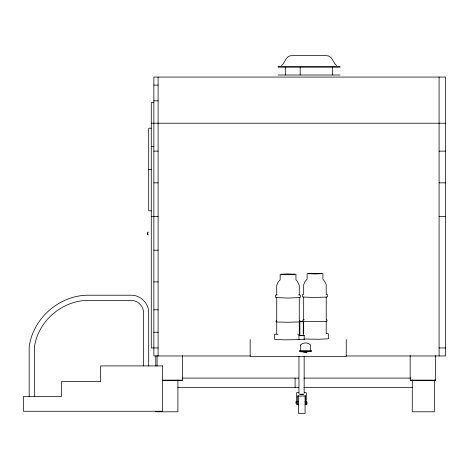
<?xml version="1.0" encoding="UTF-8"?>
<svg xmlns="http://www.w3.org/2000/svg" width="469" height="469" viewBox="0 0 469 469"><rect width="100%" height="100%" fill="white"/><g stroke="black" fill="none" stroke-linecap="round" stroke-linejoin="round"><path stroke-width="0.7" d="M148.31 232.091C147.553 231.698 147.366 235.186 148.31 234.887M147.712 232.765L147.717 234.213L147.665 233.861M310.607 351.545L310.22 351.592M302.933 351.844L305.178 352.389L306.357 352.178M300.348 345.102C303.062 342.188 307.74 342.259 310.566 344.973L310.636 350.583M281.5 65.601C285.375 62.664 285.574 55.483 291.865 55.647L326.242 55.647C332.527 55.483 332.726 62.664 336.601 65.601M306.327 352.207L307.394 351.738M294.854 274.271L288.242 274.576L281.259 274.289M321.804 273.667L315.191 273.972L308.209 273.685M302.939 294.333L302.605 294.473L302.605 296.941L303.115 297.076L315.279 297.463L326.952 297.047L327.286 296.912L327.286 294.444L326.782 294.303M276.264 320.503L275.936 321.769L277.718 322.027L288.324 322.279L299.726 321.875M277.138 294.802L275.655 295.077L275.655 297.545L288.329 298.067L300.336 297.516L300.336 295.048L298.519 294.778M304.34 319.77L302.886 320.034L302.886 321.165M276.141 334.121L274.523 334.415L274.523 339.298L275.074 339.45L284.865 339.855L299.163 339.603M278.082 334.163L276.722 334.415L276.722 321.769M309.511 351.644L311.504 351.539L311.539 350.478L299.521 350.624L299.486 351.686L303.402 351.773M308.532 351.686L310.22 351.65M307.347 351.727L309.065 351.703M307.676 351.75L303.038 351.809M301.309 335.376L299.855 335.376L299.855 321.711L303.255 321.711L303.261 335.37L302.581 335.376M304.152 339.368L298.952 339.368L298.952 335.376L299.867 335.37M304.152 335.376L302.188 335.376M304.557 351.803L306.14 351.779M278.064 66.557L340.043 66.557M278.017 67.202L340.089 67.202M278.064 74.993L340.043 74.993M153.861 85.088L158.1 85.088M153.861 100.782L158.1 100.782M153.861 102.623L151.276 102.623L151.276 347.945L158.1 347.945M151.276 123.23L445.55 123.23M151.276 128.178L148.696 128.178L148.696 210.816L151.276 210.816M151.276 146.521L153.861 146.521M153.861 151.124L158.1 151.124M439.095 151.124L445.55 151.124M148.696 169.497L151.276 169.497M153.861 182.84L158.1 182.84M439.095 182.84L445.55 182.84M151.276 216.52L158.1 216.52M439.095 216.52L445.55 216.52M153.861 250.194L158.1 250.194M153.861 281.91L158.1 281.91M153.861 309.804L158.1 309.804M153.861 332.251L158.1 332.251M301.174 335.382L302.523 335.382M439.095 347.945L445.55 347.945M250.299 355.965L153.861 355.965L153.861 77.068L445.55 77.068L445.55 355.965L346.163 355.965M182.306 378.09L298.735 378.09M303.865 378.09L410.809 378.09M162.86 380.189L182.394 380.189M410.187 380.189L435.508 380.189M162.86 380.3L182.394 380.3L182.394 355.566M435.508 380.3L410.187 380.3L410.187 355.566M434.06 380.412L435.508 380.412L435.508 355.566M177.909 387.382L298.735 387.382M303.865 387.382L412.274 387.382M298.765 392.676L296.643 392.676L296.643 404.747L297.674 404.747L297.674 395.947M304.352 392.676L306.298 392.676L306.298 404.747L305.442 404.747L305.442 395.947M297.674 396.047L305.442 396.047M296.643 401.822L295.939 401.822L295.939 403.428M297.334 401.822L298.712 401.822M304.938 401.822L307.007 401.822L307.007 404.19L304.938 404.19M297.334 404.19L298.712 404.19M301.309 321.716L299.855 321.711M301.807 321.705L303.261 321.711M300.881 335.376L298.952 335.376M303.185 335.364L304.164 335.37L304.164 339.368M302.259 351.768L300.394 351.674M304.012 339.017L318.785 339.245L328.06 338.817L328.423 338.665L328.423 333.781L326.436 333.488M303.384 321.3L312.143 321.664L325.556 321.4L327.004 321.136L327.004 320.01L326.512 319.87M297.604 334.139L299.269 334.385L299.269 321.74M299.562 320.474L300.054 320.614M300.307 345.149L300.377 350.665M439.095 77.068L439.095 355.965M434.4 379.902L434.4 411.788L412.274 411.788L412.274 379.902M346.257 339.597L346.257 356.311L306.151 356.616L250.182 356.311L250.182 339.597M332.568 67.249L332.568 74.993M326.219 294.444L326.219 284.695L324.618 281.341L322.906 279.149L322.906 273.667L314.793 273.333L307.113 273.685L307.113 279.166L305.12 281.365L303.672 284.718L303.672 294.468M326.219 296.912L326.219 320.01M326.219 321.136L326.219 333.781M305.079 395.549L305.079 413.353L298.384 413.353L298.384 395.549M304.164 356.094L304.164 393.18M303.672 296.936L303.672 320.034M303.672 321.165L303.672 333.811M300.172 67.249L300.172 74.993M299.269 295.048L299.269 285.299L297.668 281.945L295.957 279.753L295.957 274.271L287.843 273.937L280.157 274.289L280.157 279.77L278.164 281.969L276.722 285.322L276.722 295.071M299.269 297.516L299.269 320.614M298.952 356.188L298.952 393.485M295.077 378.09L295.112 387.382M285.539 67.249L285.539 74.993M276.722 297.539L276.722 320.638M177.909 379.902L177.909 411.788L155.784 411.788L155.784 411.231M158.1 77.068L158.1 355.965M157.074 355.566L157.074 366.125M155.784 355.895L155.784 365.967M148.696 365.908L148.696 312.717C148.855 303.379 140.536 295.054 131.197 295.218L88.981 295.218C59.862 294.772 32.988 318.011 29.178 346.878L29.178 396.493M143.532 365.908L143.532 312.887C143.707 306.187 137.728 300.201 131.027 300.383L89.133 300.383C62.541 299.926 37.907 321.048 34.343 347.412L34.343 396.493M303.461 394.23L301.86 394.646L299.662 394.23L303.461 394.23M162.573 365.908L100.601 365.908L100.601 381.649L61.38 381.649L61.38 396.493L23.45 396.493L23.45 411.26L162.573 411.26L162.573 365.908"/></g></svg>
